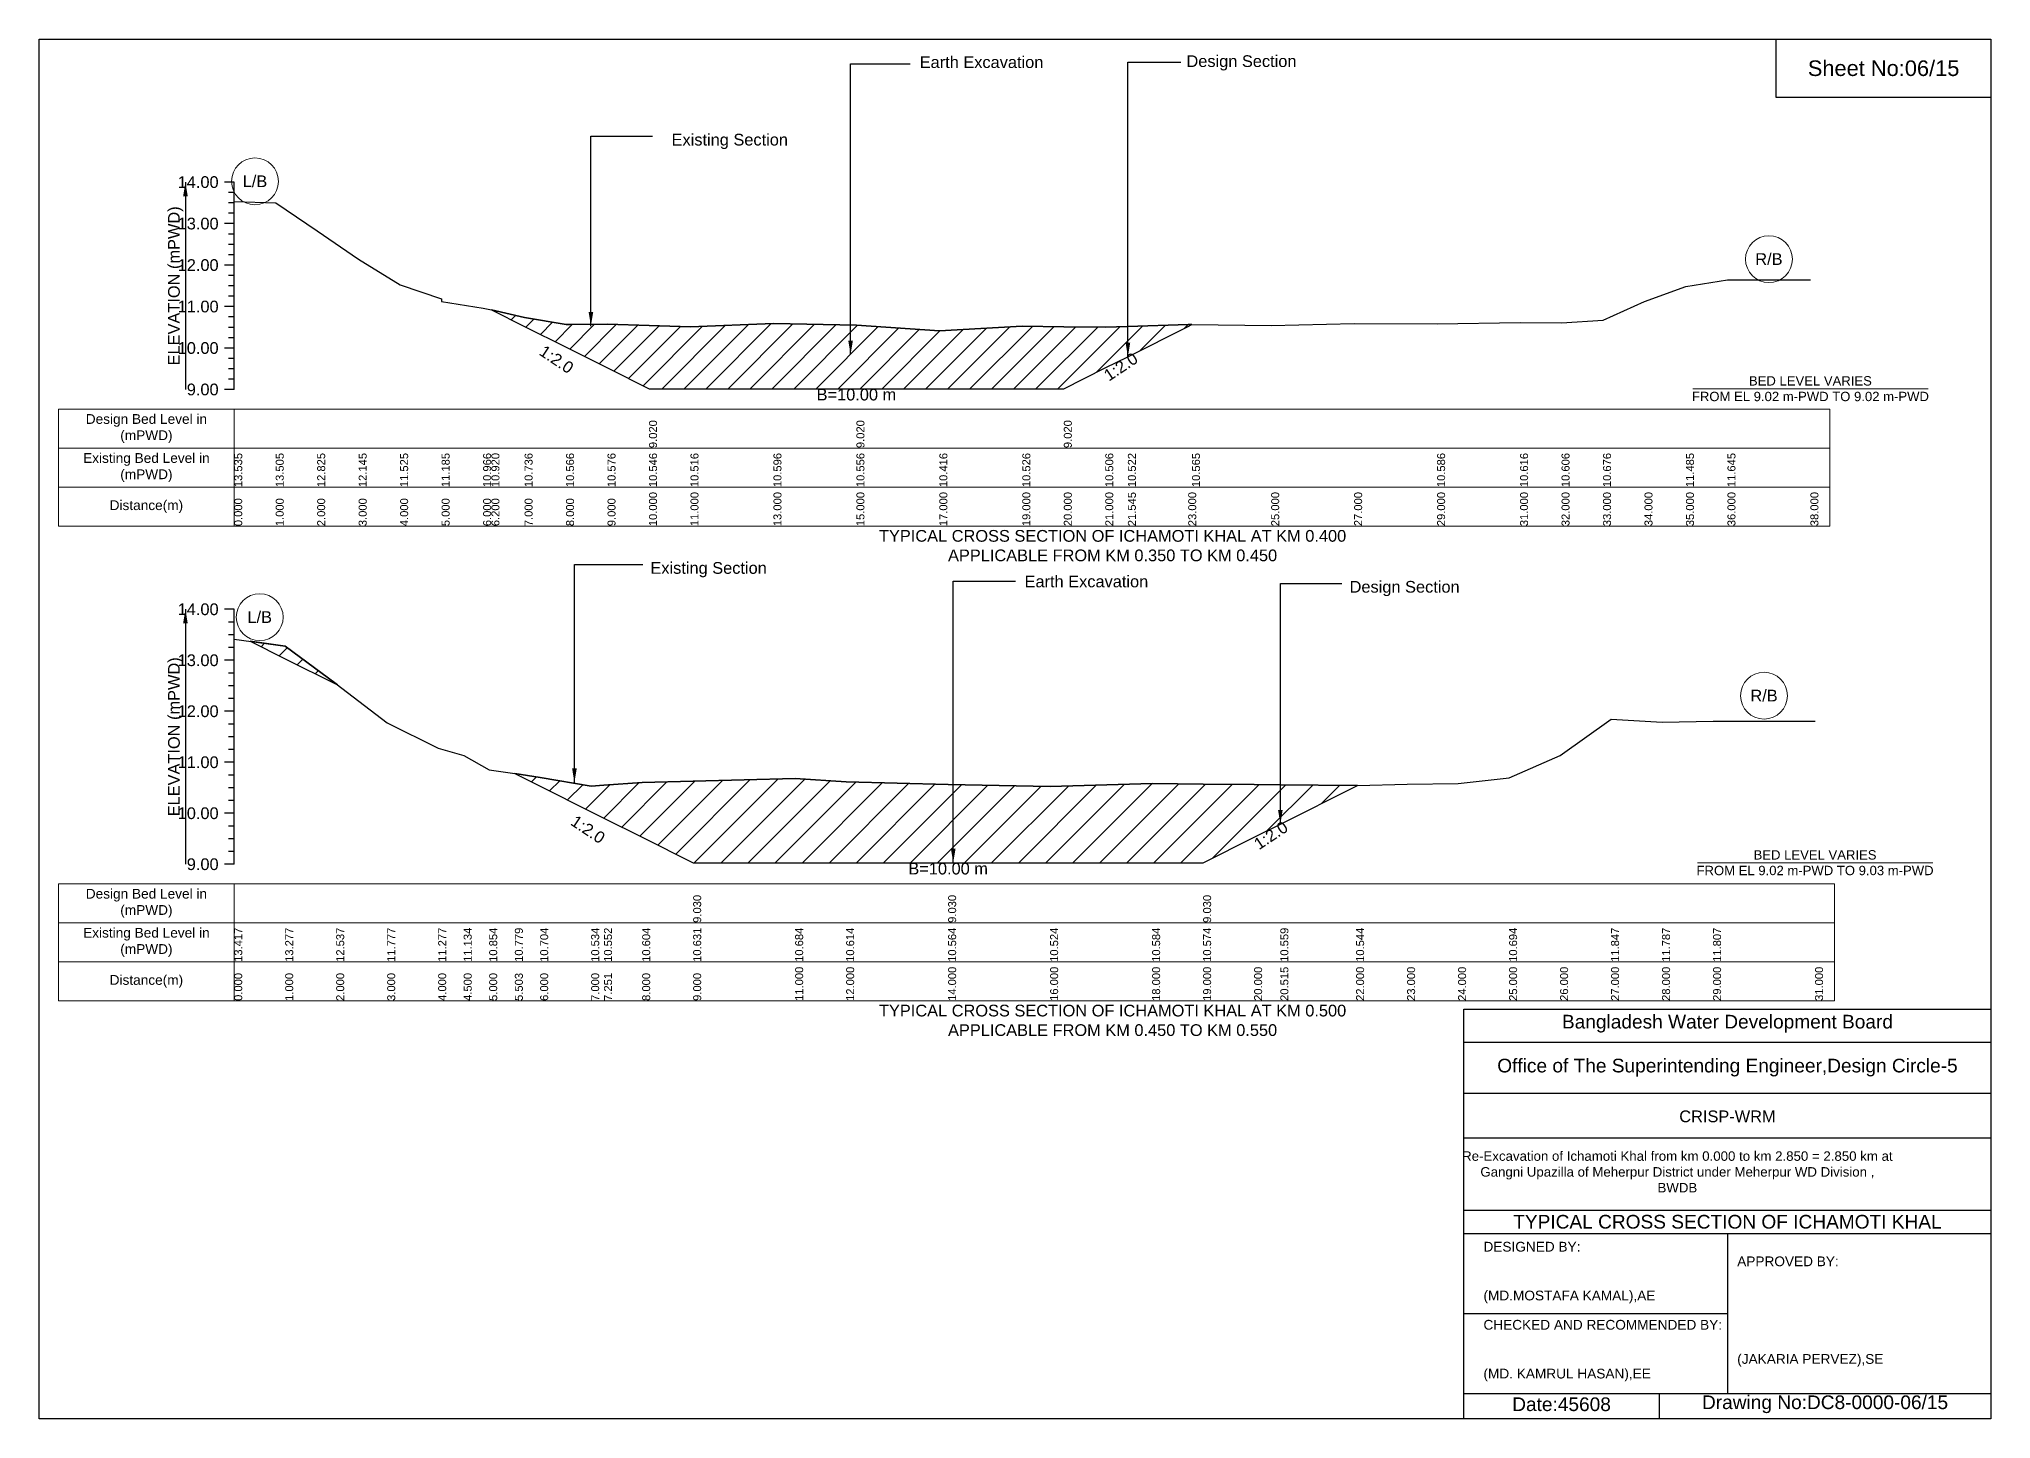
# Model space of a CAD drawing. Header units: inches. Extents: x 91000 to 258649, y -5656 to 4.
# Drawn here: x 150000 to 158000, y -5656 to 0 of the extents above; entities that cross this region are included whole.
import ezdxf

# ---------------------------------------------------------------- set-up
doc = ezdxf.new("R2010")
doc.units = ezdxf.units.IN
doc.header["$LTSCALE"] = 7
doc.header["$MEASUREMENT"] = 0
for name, color, linetype, lineweight in [('Cross section Data Border', 7, 'Continuous', 9), ('Cross Section Labels', 7, 'Continuous', 9), ('Existing_Bed_Level for Xsection', 7, 'Continuous', 25)]:
    doc.layers.add(name, color=color, linetype=linetype, lineweight=lineweight)
doc.styles.get("Standard").update_dxf_attribs({"font": 'arial.ttf'})
doc.dimstyles.get("Standard").update_dxf_attribs({"dimtxt": 0.18, "dimasz": 0.18, "dimexe": 0.18, "dimexo": 0.0625, "dimgap": 0.09, "dimtad": 0, "dimtih": 1, "dimtoh": 1, "dimdec": 4, "dimzin": 0, "dimdsep": 46, "dimtxsty": 'Standard', "dimcen": 0.09, "dimadec": 0, "dimazin": 0, "dimtfac": 1, "dimtdec": 4, "dimtofl": 0, "dimtmove": 0, "dimatfit": 3, "dimfxl": 1, "dimtolj": 1, "dimtzin": 0, "dimarcsym": 0})

msp = doc.modelspace()

# ---------------------------------------------------------------- hatches: boundary and pattern name
at = {"layer": 'Existing_Bed_Level for Xsection'}
h = msp.add_hatch(dxfattribs=at)
h.set_pattern_fill('ANSI31', color=256, scale=510, style=0)
h.paths.add_polyline_path([(151854, -1110.3), (151990, -1178.3), (152160, -1263.3), (152177, -1271.8), (152330, -1348.3), (152500, -1433.3), (152670, -1433.3), (153010, -1433.3), (153350, -1433.3), (153690, -1433.3), (154030, -1433.3), (154200, -1433.3), (154370, -1348.3), (154462.7, -1302), (154710, -1178.3), (154725.3, -1170.7), (154710, -1170.5), (154462.7, -1177.9), (154370, -1180.7), (154200, -1179), (154030, -1177.3), (153690, -1196), (153350, -1172.2), (153010, -1165.4), (152670, -1179), (152500, -1173.9), (152330, -1168.8), (152177, -1170.3), (152160, -1170.5), (151990, -1141.6)])
h = msp.add_hatch(dxfattribs=at)
h.set_pattern_fill('ANSI31', color=256, scale=627, style=0)
h.paths.add_polyline_path([(150865.6, -2468.5), (151009, -2540.2), (151218, -2644.7), (151223.6, -2647.6), (151218, -2643.3), (151009, -2488.6)])
h = msp.add_hatch(dxfattribs=at)
h.set_pattern_fill('ANSI31', color=256, scale=627, style=0)
h.paths.add_polyline_path([(151950.1, -3010.8), (152054, -3062.7), (152263, -3167.2), (152315.5, -3193.5), (152472, -3271.7), (152681, -3376.2), (153099, -3376.2), (153308, -3376.2), (153726, -3376.2), (154144, -3376.2), (154562, -3376.2), (154771, -3376.2), (154980, -3271.7), (155087.6, -3217.9), (155398, -3062.7), (155404.2, -3059.6), (155398, -3059.8), (155087.6, -3056.7), (154980, -3055.6), (154771, -3053.6), (154562, -3051.5), (154144, -3064), (153726, -3055.6), (153308, -3045.2), (153099, -3030.6), (152681, -3041.7), (152472, -3047.3), (152315.5, -3058.2), (152263, -3061.9), (152054, -3026.4)])

# ---------------------------------------------------------------- linework, layer by layer
for points in [[(150000, 0), (158000, 0), (158000, -5656), (150000, -5656)], [(157120, 0), (158000, 0), (158000, -240), (157120, -240)]]:
    msp.add_lwpolyline(points, close=True)
for points in [[(155840, -5656), (155840, -3976), (158000, -3976)], [(155840, -4112), (158000, -4112)], [(155840, -4320), (158000, -4320)], [(155840, -4504), (158000, -4504)], [(155840, -4800), (158000, -4800)], [(155840, -4896), (158000, -4896)], [(156920, -4896), (156920, -5552)], [(155840, -5224), (156920, -5224)], [(155840, -5552), (158000, -5552)], [(156640, -5552), (156640, -5656)]]:
    msp.add_lwpolyline(points)
at = {"layer": 'Cross section Data Border'}
for points in [[(150080, -1516.7), (157340, -1516.7), (157340, -1996.7), (150080, -1996.7)], [(150080, -3462.5), (157359, -3462.5), (157359, -3942.5), (150080, -3942.5)]]:
    msp.add_lwpolyline(points, close=True, dxfattribs=at)
for points in [[(150800, -1516.7), (150800, -1996.7)], [(150080, -1676.7), (157340, -1676.7)], [(150080, -1836.7), (157340, -1836.7)], [(150800, -3462.5), (150800, -3942.5)], [(150080, -3622.5), (157359, -3622.5)], [(150080, -3782.5), (157359, -3782.5)]]:
    msp.add_lwpolyline(points, dxfattribs=at)
at = {"layer": 'Cross Section Labels'}
for points in [[(156777.8, -1433.3), (157742.2, -1433.3)], [(156796.8, -3376.2), (157761.2, -3376.2)]]:
    msp.add_lwpolyline(points, dxfattribs=at)
for centre in [(150885, -583.3), (157090, -902.1), (150904.5, -2369.5), (157070, -2691.4)]:
    msp.add_circle(centre, 96, dxfattribs=at)
at = {"layer": 'Existing_Bed_Level for Xsection'}
for points in [[(150800, -586.7), (150760, -586.7)], [(150800, -629.2), (150776, -629.2)], [(150800, -1436.7), (150800, -1266.7), (150800, -1096.7), (150800, -926.7), (150800, -756.7), (150800, -586.7)], [(150800, -671.7), (150776, -671.7)], [(150800, -714.2), (150776, -714.2)], [(150800, -665.8), (150970, -670.9), (151140, -786.5), (151310, -902.1), (151480, -1007.5), (151650, -1065.3), (151650, -1075.3), (151820, -1102.5), (151854, -1110.3), (151990, -1141.6), (152160, -1170.5), (152177, -1170.3), (152330, -1168.8), (152500, -1173.9), (152500, -1173.9), (152670, -1179), (153010, -1165.4), (153350, -1172.2), (153350, -1172.2), (153690, -1196), (154030, -1177.3), (154200, -1179), (154200, -1179), (154370, -1180.7), (154462.7, -1177.9), (154710, -1170.5), (154725.3, -1170.7), (155050, -1173.9), (155390, -1165.4), (155730, -1167.1), (156070, -1162), (156240, -1163.7), (156410, -1151.8), (156580, -1075.3), (156750, -1014.3), (156920, -987.1), (157260, -987.1)], [(150800, -756.7), (150760, -756.7)], [(150800, -799.2), (150776, -799.2)], [(150800, -841.7), (150776, -841.7)], [(150800, -926.7), (150760, -926.7)], [(150800, -884.2), (150776, -884.2)], [(150800, -969.2), (150776, -969.2)], [(150800, -1011.7), (150776, -1011.7)], [(150800, -1096.7), (150760, -1096.7)], [(150800, -1054.2), (150776, -1054.2)], [(150800, -1139.2), (150776, -1139.2)], [(150800, -1181.7), (150776, -1181.7)], [(150800, -1266.7), (150760, -1266.7)], [(150800, -1224.2), (150776, -1224.2)], [(150800, -1309.2), (150776, -1309.2)], [(150800, -1351.7), (150776, -1351.7)], [(150800, -1436.7), (150760, -1436.7)], [(150800, -1394.2), (150776, -1394.2)], [(150800, -2337.5), (150760, -2337.5)], [(150800, -2389.8), (150776, -2389.8)], [(150800, -3382.5), (150800, -3173.5), (150800, -2964.5), (150800, -2755.5), (150800, -2546.5), (150800, -2337.5)], [(150800, -2442), (150776, -2442)], [(150800, -2459.4), (151009, -2488.6), (151218, -2643.3), (151427, -2802.1), (151636, -2906.6), (151740.5, -2936.5), (151845, -2995), (151950.1, -3010.8), (152054, -3026.4), (152263, -3061.9), (152315.5, -3058.2), (152472, -3047.3), (152681, -3041.7), (152681, -3041.7), (153099, -3030.6), (153308, -3045.2), (153726, -3055.6), (153726, -3055.6), (154144, -3064), (154562, -3051.5), (154771, -3053.6), (154771, -3053.6), (154980, -3055.6), (155087.6, -3056.7), (155398, -3059.8), (155404.2, -3059.6), (155607, -3053.6), (155816, -3051.5), (156025, -3028.5), (156234, -2936.5), (156443, -2787.5), (156652, -2800), (156861, -2795.9), (157279, -2795.9)], [(150800, -2546.5), (150760, -2546.5)], [(150800, -2494.3), (150776, -2494.3)], [(150800, -2598.8), (150776, -2598.8)], [(150800, -2651), (150776, -2651)], [(150800, -2703.3), (150776, -2703.3)], [(150800, -2755.5), (150760, -2755.5)], [(150800, -2807.8), (150776, -2807.8)], [(150800, -2860), (150776, -2860)], [(150800, -2912.3), (150776, -2912.3)], [(150800, -2964.5), (150760, -2964.5)], [(150800, -3016.8), (150776, -3016.8)], [(150800, -3069), (150776, -3069)], [(150800, -3173.5), (150760, -3173.5)], [(150800, -3121.3), (150776, -3121.3)], [(150800, -3225.8), (150776, -3225.8)], [(150800, -3278), (150776, -3278)], [(150800, -3330.3), (150776, -3330.3)], [(150800, -3382.5), (150760, -3382.5)]]:
    msp.add_lwpolyline(points, dxfattribs=at)
for points in [[(151854, -1110.3), (151990, -1178.3), (152160, -1263.3), (152177, -1271.8), (152330, -1348.3), (152500, -1433.3), (152500, -1433.3), (152670, -1433.3), (153010, -1433.3), (153350, -1433.3), (153350, -1433.3), (153690, -1433.3), (154030, -1433.3), (154200, -1433.3), (154200, -1433.3), (154370, -1348.3), (154462.7, -1302), (154710, -1178.3), (154725.3, -1170.7), (154725.3, -1170.7), (154725.3, -1170.7), (154710, -1170.5), (154462.7, -1177.9), (154370, -1180.7), (154200, -1179), (154200, -1179), (154030, -1177.3), (153690, -1196), (153350, -1172.2), (153350, -1172.2), (153010, -1165.4), (152670, -1179), (152500, -1173.9), (152500, -1173.9), (152330, -1168.8), (152177, -1170.3), (152160, -1170.5), (151990, -1141.6)], [(150865.6, -2468.5), (151009, -2540.2), (151218, -2644.7), (151223.6, -2647.6), (151218, -2643.3), (151009, -2488.6)], [(151950.1, -3010.8), (151950.1, -3010.8), (152054, -3062.7), (152263, -3167.2), (152315.5, -3193.5), (152472, -3271.7), (152681, -3376.2), (152681, -3376.2), (153099, -3376.2), (153308, -3376.2), (153726, -3376.2), (153726, -3376.2), (154144, -3376.2), (154562, -3376.2), (154771, -3376.2), (154771, -3376.2), (154980, -3271.7), (155087.6, -3217.9), (155398, -3062.7), (155404.2, -3059.6), (155404.2, -3059.6), (155404.2, -3059.6), (155398, -3059.8), (155087.6, -3056.7), (154980, -3055.6), (154771, -3053.6), (154771, -3053.6), (154562, -3051.5), (154144, -3064), (153726, -3055.6), (153726, -3055.6), (153308, -3045.2), (153099, -3030.6), (152681, -3041.7), (152681, -3041.7), (152472, -3047.3), (152315.5, -3058.2), (152263, -3061.9), (152054, -3026.4), (151950.1, -3010.8)]]:
    msp.add_lwpolyline(points, close=True, dxfattribs=at)

# ---------------------------------------------------------------- texts
at = {"attachment_point": 5}
for s, insert, char_height in [('Sheet No:06/15', (157560, -120), 64), ('Bangladesh Water Development Board', (156920, -4036), 56), ('Office of The Superintending Engineer,Design Circle-5', (156920, -4216), 56)]:
    msp.add_mtext(s, dxfattribs=dict(at, insert=insert, char_height=char_height))
for s, insert, char_height, width, attachment_point in [('CRISP-WRM', (156920, -4416), 48, 2240, 5), ('Re-Excavation of Ichamoti Khal from km 0.000 to km 2.850 = 2.850 km at^JGangni Upazilla of Meherpur District under Meherpur WD Division ,^JBWDB', (156714.8, -4643.3), 38.88, 1749.6, 5), ('TYPICAL CROSS SECTION OF ICHAMOTI KHAL', (156920, -4848), 56, 2240, 5), ('DESIGNED BY:^J^J^J(MD.MOSTAFA KAMAL),AE', (155920, -5056), 40, 1120, 4), ('APPROVED BY:^J^J^J^J^J^J(JAKARIA PERVEZ),SE', (156960, -5216), 40, 1120, 4), ('CHECKED AND RECOMMENDED BY:^J^J^J(MD. KAMRUL HASAN),EE', (155920, -5376), 40, 1120, 4), ('Date:45608', (156240, -5596), 56, 1120, 5), ('Drawing No:DC8-0000-06/15', (157320, -5596), 56, 1760, 5)]:
    msp.add_mtext(s, dxfattribs=dict(insert=insert, char_height=char_height, width=width, attachment_point=attachment_point))
at = {"layer": 'Cross section Data Border', "char_height": 40, "width": 640, "attachment_point": 5}
for s, insert in [('Design Bed Level in (mPWD)', (150440, -1596.7)), ('Existing Bed Level in (mPWD)', (150440, -1756.7)), ('Distance(m)', (150440, -1916.7)), ('Design Bed Level in (mPWD)', (150440, -3542.5)), ('Existing Bed Level in (mPWD)', (150440, -3702.5)), ('Distance(m)', (150440, -3862.5))]:
    msp.add_mtext(s, dxfattribs=dict(at, insert=insert))
at = {"layer": 'Cross Section Labels'}
for s, insert, char_height, attachment_point in [('Earth Excavation', (153609.4, -70.7), 48, 1), ('Design Section', (154702.7, -66.6), 48, 1), ('Existing Section', (152592.5, -388.4), 48, 1), ('L/B', (150885, -583.3), 48, 5), ('R/B', (157090, -902.1), 48, 5), ('B=10.00 m', (153350, -1433.3), 48, 2), ('BED LEVEL VARIES ^JFROM EL 9.02 m-PWD TO 9.02 m-PWD', (157260, -1433.3), 38.4, 5), ('TYPICAL CROSS SECTION OF ICHAMOTI KHAL AT KM 0.400^JAPPLICABLE FROM KM 0.350 TO KM 0.450', (154400, -2076.7), 48, 5), ('Existing Section', (152505.7, -2143.9), 48, 1), ('Earth Excavation', (154039.2, -2199.2), 48, 1), ('Design Section', (155371.4, -2221.1), 48, 1), ('L/B', (150904.5, -2369.5), 48, 5), ('R/B', (157070, -2691.4), 48, 5), ('BED LEVEL VARIES ^JFROM EL 9.02 m-PWD TO 9.03 m-PWD', (157279, -3376.2), 38.4, 5), ('B=10.00 m', (153726, -3376.2), 48, 2), ('TYPICAL CROSS SECTION OF ICHAMOTI KHAL AT KM 0.500^JAPPLICABLE FROM KM 0.450 TO KM 0.550', (154400, -4022.5), 48, 5)]:
    msp.add_mtext(s, dxfattribs=dict(at, insert=insert, char_height=char_height, attachment_point=attachment_point))
at = {"layer": 'Cross Section Labels', "char_height": 48, "attachment_point": 2}
for insert, rotation in [((152134.5, -1293.1), 326.30993), ((154420.2, -1323.2), 33.69007), ((152263.3, -3219.6), 326.30993), ((155035.4, -3244.1), 33.69007)]:
    msp.add_mtext('1:2.0', dxfattribs=dict(at, insert=insert, rotation=rotation))
at = {"layer": 'Existing_Bed_Level for Xsection', "char_height": 48, "attachment_point": 6}
for s, insert in [('14.00', (150736, -586.7)), ('13.00', (150736, -756.7)), ('12.00', (150736, -926.7)), ('11.00', (150736, -1096.7)), ('10.00', (150736, -1266.7)), ('9.00', (150736, -1436.7)), ('14.00', (150736, -2337.5)), ('13.00', (150736, -2546.5)), ('12.00', (150736, -2755.5)), ('11.00', (150736, -2964.5)), ('10.00', (150736, -3173.5)), ('9.00', (150736, -3382.5))]:
    msp.add_mtext(s, dxfattribs=dict(at, insert=insert))
at = {"layer": 'Existing_Bed_Level for Xsection', "rotation": 90}
for s, insert, char_height, attachment_point in [('ELEVATION (mPWD)', (150560, -1011.7), 48, 5), ('9.020', (152500, -1676.7), 32.8, 1), ('9.020', (153350, -1676.7), 32.8, 1), ('9.020', (154200, -1676.7), 32.8, 1), ('13.535', (150800, -1836.7), 32.8, 1), ('13.505', (150970, -1836.7), 32.8, 1), ('12.825', (151140, -1836.7), 32.8, 1), ('12.145', (151310, -1836.7), 32.8, 1), ('11.525', (151480, -1836.7), 32.8, 1), ('11.185', (151650, -1836.7), 32.8, 1), ('10.966', (151820, -1836.7), 32.8, 1), ('10.920', (151854, -1836.7), 32.8, 1), ('10.736', (151990, -1836.7), 32.8, 1), ('10.566', (152160, -1836.7), 32.8, 1), ('10.576', (152330, -1836.7), 32.8, 1), ('10.546', (152500, -1836.7), 32.8, 1), ('10.516', (152670, -1836.7), 32.8, 1), ('10.596', (153010, -1836.7), 32.8, 1), ('10.556', (153350, -1836.7), 32.8, 1), ('10.416', (153690, -1836.7), 32.8, 1), ('10.526', (154030, -1836.7), 32.8, 1), ('10.506', (154370, -1836.7), 32.8, 1), ('10.522', (154462.7, -1836.7), 32.8, 1), ('10.565', (154725.3, -1836.7), 32.8, 1), ('10.586', (155730, -1836.7), 32.8, 1), ('10.616', (156070, -1836.7), 32.8, 1), ('10.606', (156240, -1836.7), 32.8, 1), ('10.676', (156410, -1836.7), 32.8, 1), ('11.485', (156750, -1836.7), 32.8, 1), ('11.645', (156920, -1836.7), 32.8, 1), ('0.000', (150800, -1996.7), 32.8, 1), ('1.000', (150970, -1996.7), 32.8, 1), ('2.000', (151140, -1996.7), 32.8, 1), ('3.000', (151310, -1996.7), 32.8, 1), ('4.000', (151480, -1996.7), 32.8, 1), ('5.000', (151650, -1996.7), 32.8, 1), ('6.000', (151820, -1996.7), 32.8, 1), ('6.200', (151854, -1996.7), 32.8, 1), ('7.000', (151990, -1996.7), 32.8, 1), ('8.000', (152160, -1996.7), 32.8, 1), ('9.000', (152330, -1996.7), 32.8, 1), ('10.000', (152500, -1996.7), 32.8, 1), ('11.000', (152670, -1996.7), 32.8, 1), ('13.000', (153010, -1996.7), 32.8, 1), ('15.000', (153350, -1996.7), 32.8, 1), ('17.000', (153690, -1996.7), 32.8, 1), ('19.000', (154030, -1996.7), 32.8, 1), ('20.000', (154200, -1996.7), 32.8, 1), ('21.000', (154370, -1996.7), 32.8, 1), ('21.545', (154462.7, -1996.7), 32.8, 1), ('23.000', (154710, -1996.7), 32.8, 1), ('25.000', (155050, -1996.7), 32.8, 1), ('27.000', (155390, -1996.7), 32.8, 1), ('29.000', (155730, -1996.7), 32.8, 1), ('31.000', (156070, -1996.7), 32.8, 1), ('32.000', (156240, -1996.7), 32.8, 1), ('33.000', (156410, -1996.7), 32.8, 1), ('34.000', (156580, -1996.7), 32.8, 1), ('35.000', (156750, -1996.7), 32.8, 1), ('36.000', (156920, -1996.7), 32.8, 1), ('38.000', (157260, -1996.7), 32.8, 1), ('ELEVATION (mPWD)', (150560, -2860), 48, 5), ('9.030', (152681, -3622.5), 32.8, 1), ('9.030', (153726, -3622.5), 32.8, 1), ('9.030', (154771, -3622.5), 32.8, 1), ('13.417', (150800, -3782.5), 32.8, 1), ('13.277', (151009, -3782.5), 32.8, 1), ('12.537', (151218, -3782.5), 32.8, 1), ('11.777', (151427, -3782.5), 32.8, 1), ('11.277', (151636, -3782.5), 32.8, 1), ('11.134', (151740.5, -3782.5), 32.8, 1), ('10.854', (151845, -3782.5), 32.8, 1), ('10.779', (151950.1, -3782.5), 32.8, 1), ('10.704', (152054, -3782.5), 32.8, 1), ('10.534', (152263, -3782.5), 32.8, 1), ('10.552', (152315.5, -3782.5), 32.8, 1), ('10.604', (152472, -3782.5), 32.8, 1), ('10.631', (152681, -3782.5), 32.8, 1), ('10.684', (153099, -3782.5), 32.8, 1), ('10.614', (153308, -3782.5), 32.8, 1), ('10.564', (153726, -3782.5), 32.8, 1), ('10.524', (154144, -3782.5), 32.8, 1), ('10.584', (154562, -3782.5), 32.8, 1), ('10.574', (154771, -3782.5), 32.8, 1), ('10.559', (155087.6, -3782.5), 32.8, 1), ('10.544', (155398, -3782.5), 32.8, 1), ('10.694', (156025, -3782.5), 32.8, 1), ('11.847', (156443, -3782.5), 32.8, 1), ('11.787', (156652, -3782.5), 32.8, 1), ('11.807', (156861, -3782.5), 32.8, 1), ('0.000', (150800, -3942.5), 32.8, 1), ('1.000', (151009, -3942.5), 32.8, 1), ('2.000', (151218, -3942.5), 32.8, 1), ('3.000', (151427, -3942.5), 32.8, 1), ('4.000', (151636, -3942.5), 32.8, 1), ('4.500', (151740.5, -3942.5), 32.8, 1), ('5.000', (151845, -3942.5), 32.8, 1), ('5.503', (151950.1, -3942.5), 32.8, 1), ('6.000', (152054, -3942.5), 32.8, 1), ('7.000', (152263, -3942.5), 32.8, 1), ('7.251', (152315.5, -3942.5), 32.8, 1), ('8.000', (152472, -3942.5), 32.8, 1), ('9.000', (152681, -3942.5), 32.8, 1), ('11.000', (153099, -3942.5), 32.8, 1), ('12.000', (153308, -3942.5), 32.8, 1), ('14.000', (153726, -3942.5), 32.8, 1), ('16.000', (154144, -3942.5), 32.8, 1), ('18.000', (154562, -3942.5), 32.8, 1), ('19.000', (154771, -3942.5), 32.8, 1), ('20.000', (154980, -3942.5), 32.8, 1), ('20.515', (155087.6, -3942.5), 32.8, 1), ('22.000', (155398, -3942.5), 32.8, 1), ('23.000', (155607, -3942.5), 32.8, 1), ('24.000', (155816, -3942.5), 32.8, 1), ('25.000', (156025, -3942.5), 32.8, 1), ('26.000', (156234, -3942.5), 32.8, 1), ('27.000', (156443, -3942.5), 32.8, 1), ('28.000', (156652, -3942.5), 32.8, 1), ('29.000', (156861, -3942.5), 32.8, 1), ('31.000', (157279, -3942.5), 32.8, 1)]:
    msp.add_mtext(s, dxfattribs=dict(at, insert=insert, char_height=char_height, attachment_point=attachment_point))

# ---------------------------------------------------------------- leaders
at = {"layer": 'Cross Section Labels', "annotation_type": 0, "has_hookline": 1, "hookline_direction": 0}
for points, text_width in [([(153326.1, -1293.5), (153326.1, -101.8), (153570.1, -101.8)], 497), ([(154462.7, -1302), (154462.7, -94.8), (154679.6, -94.8)], 441.2), ([(152261.9, -1176.2), (152261.9, -398.5), (152514.1, -398.5)], 467.2), ([(152194.3, -3047.4), (152194.3, -2154), (152474.8, -2154)], 467.2), ([(153746.8, -3376.4), (153746.8, -2222.7), (154001.5, -2222.7)], 497), ([(155087.6, -3217.9), (155087.6, -2231.1), (155339.7, -2231.1)], 441.2)]:
    msp.add_leader(points, dimstyle='Standard', override={"dimasz": 57.6}, dxfattribs=dict(at, text_width=text_width))
at = {"layer": 'Existing_Bed_Level for Xsection'}
for points in [[(150600, -586.7), (150600, -1436.7)], [(150600, -2337.5), (150600, -3382.5)]]:
    msp.add_leader(points, dimstyle='Standard', override={"dimasz": 57.6}, dxfattribs=at)

doc.saveas('drawing.dxf')
